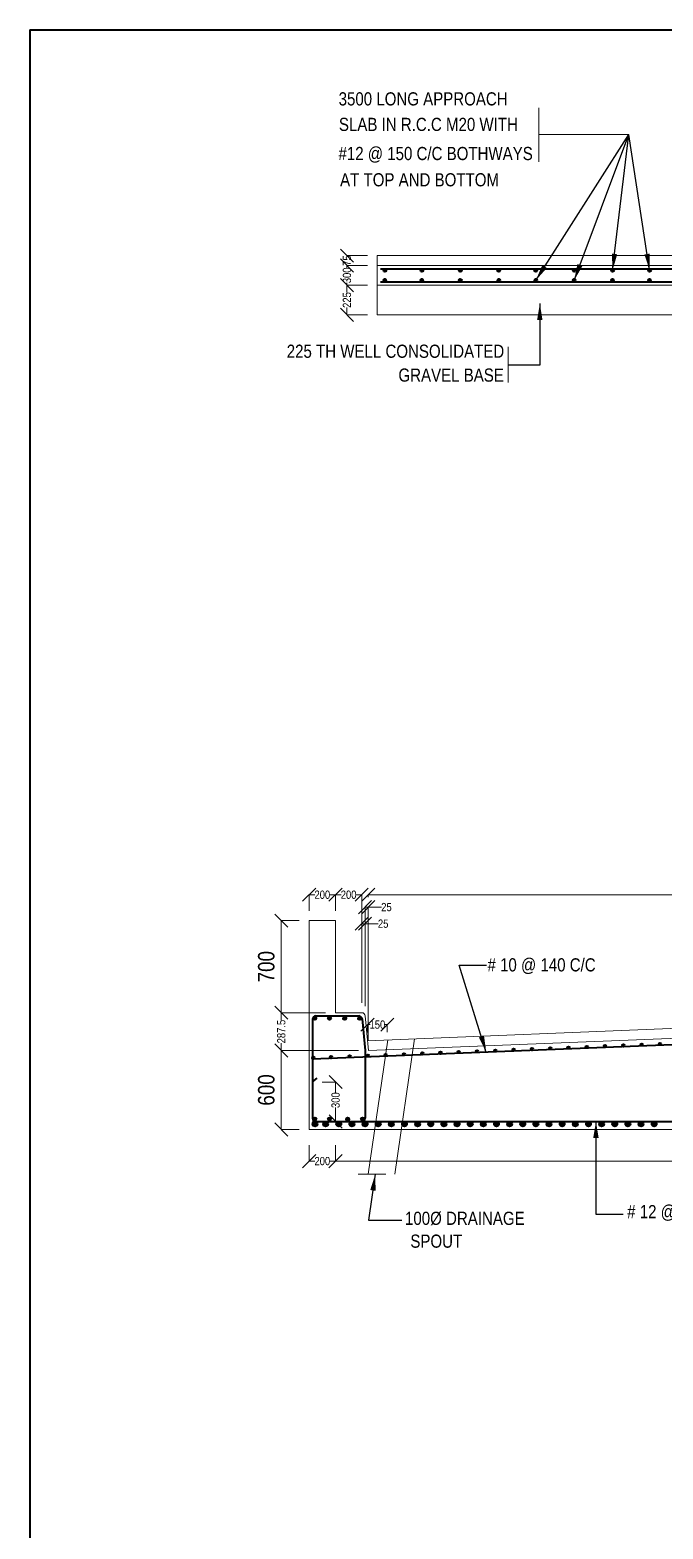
# Model space of a CAD drawing. Header units: millimetres. Extents: x 1066556 to 1127862, y -310804 to -265208.
# Drawn here: x 1066556 to 1076190, y -288006 to -265208 of the extents above; entities that cross this region are included whole.
import ezdxf

# ---------------------------------------------------------------- set-up
doc = ezdxf.new("R2010")
doc.units = ezdxf.units.MM
doc.header["$LTSCALE"] = 300
doc.header["$MEASUREMENT"] = 0
doc.layers.add('elevations', color=7, linetype='Continuous', lineweight=25)
doc.layers.add('MAIN', color=7, linetype='Continuous', lineweight=25)
doc.layers.add('steel', color=1, linetype='Continuous')
doc.styles.add('ARIAL NARROW', font='ARIALN.TTF', dxfattribs={"height": 250})
doc.styles.add('arn', font='ARIALN.TTF')
doc.styles.add('SEC', font='ARIALN.TTF', dxfattribs={"height": 125})
doc.dimstyles.new('REIN FORCE', dxfattribs={"dimtxt": 125, "dimasz": 200, "dimexe": 1.25, "dimexo": 150, "dimtad": 0, "dimdec": 1, "dimlfac": 0.5, "dimdsep": 46, "dimtxsty": 'SEC', "dimblk": 'OBLIQUE', "dimcen": 2.5, "dimdle": 1.25, "dimclrd": 6, "dimclre": 5, "dimclrt": 1, "dimadec": 0, "dimazin": 0, "dimtfac": 1, "dimtdec": 1, "dimtmove": 0, "dimatfit": 3, "dimfxl": 1, "dimlwd": 15, "dimlwe": 13, "dimarcsym": 0})
doc.dimstyles.new('REIN FORCE 2', dxfattribs={"dimtxt": 250, "dimasz": 200, "dimexe": 1.25, "dimexo": 150, "dimgap": 100, "dimtad": 1, "dimdec": 1, "dimlfac": 0.5, "dimdsep": 46, "dimtxsty": 'ARIAL NARROW', "dimblk": 'OBLIQUE', "dimcen": 2.5, "dimdle": 1.25, "dimclrd": 6, "dimclre": 5, "dimclrt": 1, "dimadec": 0, "dimazin": 0, "dimtfac": 1, "dimtdec": 1, "dimtmove": 0, "dimatfit": 3, "dimfxl": 1, "dimlwd": 15, "dimlwe": 13, "dimarcsym": 0})
doc.dimstyles.new('STANDARD$7', dxfattribs={"dimtxt": 2, "dimasz": 2, "dimexe": 1.25, "dimexo": 0.625, "dimtad": 1, "dimdec": 0, "dimlfac": 0.5, "dimdsep": 46, "dimtxsty": 'ARIAL NARROW', "dimcen": 2.5, "dimdle": 0.1, "dimse1": 1, "dimse2": 1, "dimadec": 0, "dimazin": 0, "dimtfac": 1, "dimtdec": 0, "dimtmove": 0, "dimatfit": 3, "dimfxl": 1, "dimtolj": 1, "dimtzin": 0, "dimarcsym": 0})

# ---------------------------------------------------------------- blocks, each defined once
blk = doc.blocks.new('_Oblique')
at = {"color": 0, "linetype": 'ByBlock', "lineweight": -2}
blk.add_line((-0.5, -0.5), (0.5, 0.5), dxfattribs=at)
blk = doc.blocks.new('*D61')
at = {"layer": 'Defpoints', "color": 0, "linetype": 'ByBlock', "transparency": 16777216}
for p in [(1070805, -278360), (1070805, -278754), (1071205, -278754)]:
    blk.add_point(p, dxfattribs=at)
at = {"layer": 'MAIN', "color": 6, "linetype": 'Continuous', "lineweight": 15, "transparency": 16777216}
for p, q in [((1070804, -278360), (1070891, -278360)), ((1071206, -278360), (1071120, -278360))]:
    blk.add_line(p, q, dxfattribs=at)
at = {"layer": 'MAIN', "color": 5, "linetype": 'ByBlock', "lineweight": 13, "transparency": 16777216}
for p, q in [((1070805, -278604), (1070805, -278359)), ((1071205, -278604), (1071205, -278359))]:
    blk.add_line(p, q, dxfattribs=at)
at = {"layer": 'MAIN', "color": 6, "linetype": 'ByBlock', "lineweight": 15, "transparency": 16777216, "xscale": 200, "yscale": 200, "zscale": 200, "rotation": 180}
blk.add_blockref('_Oblique', (1070805, -278360), dxfattribs=at)
at = {"layer": 'MAIN', "color": 6, "linetype": 'ByBlock', "lineweight": 15, "transparency": 16777216, "xscale": 200, "yscale": 200, "zscale": 200}
blk.add_blockref('_Oblique', (1071205, -278360), dxfattribs=at)
at = {"layer": 'MAIN', "color": 1, "linetype": 'ByBlock', "transparency": 16777216, "insert": (1071005, -278360), "char_height": 125, "attachment_point": 5, "style": 'SEC'}
blk.add_mtext('200', dxfattribs=at)
blk = doc.blocks.new('*D63')
at = {"layer": 'Defpoints', "color": 0, "linetype": 'ByBlock', "transparency": 16777216}
for p in [(1070805, -278754), (1070381, -280154), (1071205, -280154)]:
    blk.add_point(p, dxfattribs=at)
at = {"layer": 'MAIN', "color": 5, "linetype": 'ByBlock', "lineweight": 13, "transparency": 16777216}
for p, q in [((1070655, -278754), (1070380, -278754)), ((1071055, -280154), (1070380, -280154))]:
    blk.add_line(p, q, dxfattribs=at)
at = {"layer": 'MAIN', "color": 6, "linetype": 'Continuous', "lineweight": 15, "transparency": 16777216}
blk.add_line((1070381, -278753), (1070381, -280155), dxfattribs=at)
at = {"layer": 'MAIN', "color": 6, "linetype": 'ByBlock', "lineweight": 15, "transparency": 16777216, "xscale": 200, "yscale": 200, "zscale": 200}
for p, rotation in [((1070381, -278754), 90), ((1070381, -280154), 270)]:
    blk.add_blockref('_Oblique', p, dxfattribs=dict(at, rotation=rotation))
at = {"layer": 'MAIN', "color": 1, "linetype": 'ByBlock', "transparency": 16777216, "insert": (1070153, -279454), "char_height": 250, "attachment_point": 5, "rotation": 90, "style": 'ARIAL NARROW'}
blk.add_mtext('700', dxfattribs=at)
blk = doc.blocks.new('*D64')
at = {"layer": 'Defpoints', "color": 0, "linetype": 'ByBlock', "transparency": 16777216}
for p in [(1071055, -280154), (1070381, -280729), (1071705, -280729)]:
    blk.add_point(p, dxfattribs=at)
at = {"layer": 'MAIN', "color": 5, "linetype": 'ByBlock', "lineweight": 13, "transparency": 16777216}
for p, q in [((1070905, -280154), (1070380, -280154)), ((1071555, -280729), (1070380, -280729))]:
    blk.add_line(p, q, dxfattribs=at)
at = {"layer": 'MAIN', "color": 6, "linetype": 'Continuous', "lineweight": 15, "transparency": 16777216}
for p, q in [((1070381, -280153), (1070381, -280267)), ((1070381, -280730), (1070381, -280616))]:
    blk.add_line(p, q, dxfattribs=at)
at = {"layer": 'MAIN', "color": 6, "linetype": 'ByBlock', "lineweight": 15, "transparency": 16777216, "xscale": 200, "yscale": 200, "zscale": 200}
for p, rotation in [((1070381, -280154), 90), ((1070381, -280729), 270)]:
    blk.add_blockref('_Oblique', p, dxfattribs=dict(at, rotation=rotation))
at = {"layer": 'MAIN', "color": 1, "linetype": 'ByBlock', "transparency": 16777216, "insert": (1070381, -280441), "char_height": 125, "attachment_point": 5, "rotation": 90, "style": 'SEC'}
blk.add_mtext('287.5', dxfattribs=at)
blk = doc.blocks.new('*D65')
at = {"layer": 'Defpoints', "color": 0, "linetype": 'ByBlock', "transparency": 16777216}
for p in [(1071555, -280729), (1070381, -281929), (1070805, -281929)]:
    blk.add_point(p, dxfattribs=at)
at = {"layer": 'MAIN', "color": 5, "linetype": 'ByBlock', "lineweight": 13, "transparency": 16777216}
for p, q in [((1071405, -280729), (1070380, -280729)), ((1070655, -281929), (1070380, -281929))]:
    blk.add_line(p, q, dxfattribs=at)
at = {"layer": 'MAIN', "color": 6, "linetype": 'Continuous', "lineweight": 15, "transparency": 16777216}
blk.add_line((1070381, -280728), (1070381, -281930), dxfattribs=at)
at = {"layer": 'MAIN', "color": 6, "linetype": 'ByBlock', "lineweight": 15, "transparency": 16777216, "xscale": 200, "yscale": 200, "zscale": 200}
for p, rotation in [((1070381, -280729), 90), ((1070381, -281929), 270)]:
    blk.add_blockref('_Oblique', p, dxfattribs=dict(at, rotation=rotation))
at = {"layer": 'MAIN', "color": 1, "linetype": 'ByBlock', "transparency": 16777216, "insert": (1070153, -281329), "char_height": 250, "attachment_point": 5, "rotation": 90, "style": 'ARIAL NARROW'}
blk.add_mtext('600', dxfattribs=at)
blk = doc.blocks.new('*D66')
at = {"layer": 'Defpoints', "color": 0, "linetype": 'ByBlock', "transparency": 16777216}
for p in [(1071605, -278360), (1071205, -278754), (1071605, -280154)]:
    blk.add_point(p, dxfattribs=at)
at = {"layer": 'MAIN', "color": 6, "linetype": 'Continuous', "lineweight": 15, "transparency": 16777216}
for p, q in [((1071204, -278360), (1071291, -278360)), ((1071606, -278360), (1071520, -278360))]:
    blk.add_line(p, q, dxfattribs=at)
at = {"layer": 'MAIN', "color": 5, "linetype": 'ByBlock', "lineweight": 13, "transparency": 16777216}
for p, q in [((1071205, -278604), (1071205, -278359)), ((1071605, -280004), (1071605, -278359))]:
    blk.add_line(p, q, dxfattribs=at)
at = {"layer": 'MAIN', "color": 6, "linetype": 'ByBlock', "lineweight": 15, "transparency": 16777216, "xscale": 200, "yscale": 200, "zscale": 200, "rotation": 180}
blk.add_blockref('_Oblique', (1071205, -278360), dxfattribs=at)
at = {"layer": 'MAIN', "color": 6, "linetype": 'ByBlock', "lineweight": 15, "transparency": 16777216, "xscale": 200, "yscale": 200, "zscale": 200}
blk.add_blockref('_Oblique', (1071605, -278360), dxfattribs=at)
at = {"layer": 'MAIN', "color": 1, "linetype": 'ByBlock', "transparency": 16777216, "insert": (1071405, -278360), "char_height": 125, "attachment_point": 5, "style": 'SEC'}
blk.add_mtext('200', dxfattribs=at)
blk = doc.blocks.new('*D67')
at = {"layer": 'Defpoints', "color": 0, "linetype": 'ByBlock', "transparency": 16777216}
for p in [(1071655, -278800), (1071605, -279626), (1071655, -280204)]:
    blk.add_point(p, dxfattribs=at)
at = {"layer": 'MAIN', "color": 6, "linetype": 'Continuous', "lineweight": 15, "transparency": 16777216}
for p, q in [((1071604, -278800), (1071655, -278800)), ((1071655, -278800), (1071855, -278800))]:
    blk.add_line(p, q, dxfattribs=at)
at = {"layer": 'MAIN', "color": 5, "linetype": 'ByBlock', "lineweight": 13, "transparency": 16777216}
for p, q in [((1071605, -279476), (1071605, -278798)), ((1071655, -280054), (1071655, -278798))]:
    blk.add_line(p, q, dxfattribs=at)
at = {"layer": 'MAIN', "color": 6, "linetype": 'ByBlock', "lineweight": 15, "transparency": 16777216, "xscale": 200, "yscale": 200, "zscale": 200, "rotation": 180}
blk.add_blockref('_Oblique', (1071605, -278800), dxfattribs=at)
at = {"layer": 'MAIN', "color": 6, "linetype": 'ByBlock', "lineweight": 15, "transparency": 16777216, "xscale": 200, "yscale": 200, "zscale": 200}
blk.add_blockref('_Oblique', (1071655, -278800), dxfattribs=at)
at = {"layer": 'MAIN', "color": 1, "linetype": 'ByBlock', "transparency": 16777216, "insert": (1071931, -278800), "char_height": 125, "attachment_point": 5, "style": 'SEC'}
blk.add_mtext('25', dxfattribs=at)
blk = doc.blocks.new('*D26')
at = {"layer": 'Defpoints', "color": 0, "linetype": 'ByBlock', "transparency": 16777216}
for p in [(1071705, -278548), (1071655, -280151), (1071705, -280729)]:
    blk.add_point(p, dxfattribs=at)
at = {"layer": 'MAIN', "color": 6, "linetype": 'Continuous', "lineweight": 15, "transparency": 16777216}
for p, q in [((1071654, -278548), (1071705, -278548)), ((1071705, -278548), (1071905, -278548))]:
    blk.add_line(p, q, dxfattribs=at)
at = {"layer": 'MAIN', "color": 5, "linetype": 'ByBlock', "lineweight": 13, "transparency": 16777216}
for p, q in [((1071655, -280001), (1071655, -278547)), ((1071705, -280579), (1071705, -278547))]:
    blk.add_line(p, q, dxfattribs=at)
at = {"layer": 'MAIN', "color": 6, "linetype": 'ByBlock', "lineweight": 15, "transparency": 16777216, "xscale": 200, "yscale": 200, "zscale": 200, "rotation": 180}
blk.add_blockref('_Oblique', (1071655, -278548), dxfattribs=at)
at = {"layer": 'MAIN', "color": 6, "linetype": 'ByBlock', "lineweight": 15, "transparency": 16777216, "xscale": 200, "yscale": 200, "zscale": 200}
blk.add_blockref('_Oblique', (1071705, -278548), dxfattribs=at)
at = {"layer": 'MAIN', "color": 1, "linetype": 'ByBlock', "transparency": 16777216, "insert": (1071981, -278548), "char_height": 125, "attachment_point": 5, "style": 'SEC'}
blk.add_mtext('25', dxfattribs=at)
blk = doc.blocks.new('*D27')
at = {"layer": 'Defpoints', "color": 0, "linetype": 'ByBlock', "transparency": 16777216}
for p in [(1086705, -278360), (1071705, -278547), (1086705, -280729)]:
    blk.add_point(p, dxfattribs=at)
at = {"layer": 'MAIN', "color": 6, "linetype": 'Continuous', "lineweight": 15, "transparency": 16777216}
blk.add_line((1071704, -278360), (1086706, -278360), dxfattribs=at)
at = {"layer": 'MAIN', "color": 5, "linetype": 'ByBlock', "lineweight": 13, "transparency": 16777216}
for p, q in [((1071705, -278397), (1071705, -278359)), ((1086705, -280579), (1086705, -278359))]:
    blk.add_line(p, q, dxfattribs=at)
at = {"layer": 'MAIN', "color": 6, "linetype": 'ByBlock', "lineweight": 15, "transparency": 16777216, "xscale": 200, "yscale": 200, "zscale": 200, "rotation": 180}
blk.add_blockref('_Oblique', (1071705, -278360), dxfattribs=at)
at = {"layer": 'MAIN', "color": 6, "linetype": 'ByBlock', "lineweight": 15, "transparency": 16777216, "xscale": 200, "yscale": 200, "zscale": 200}
blk.add_blockref('_Oblique', (1086705, -278360), dxfattribs=at)
at = {"layer": 'MAIN', "color": 1, "linetype": 'ByBlock', "transparency": 16777216, "insert": (1079205, -278132), "char_height": 250, "attachment_point": 5, "style": 'ARIAL NARROW'}
blk.add_mtext('7500', dxfattribs=at)
blk = doc.blocks.new('*D31')
at = {"layer": 'Defpoints', "color": 0, "linetype": 'ByBlock', "transparency": 16777216}
for p in [(1070805, -282017), (1071205, -282017), (1070805, -282411)]:
    blk.add_point(p, dxfattribs=at)
at = {"layer": 'MAIN', "color": 5, "linetype": 'ByBlock', "lineweight": 13, "transparency": 16777216}
for p, q in [((1070805, -282167), (1070805, -282412)), ((1071205, -282167), (1071205, -282412))]:
    blk.add_line(p, q, dxfattribs=at)
at = {"layer": 'MAIN', "color": 6, "linetype": 'Continuous', "lineweight": 15, "transparency": 16777216}
for p, q in [((1070804, -282411), (1070891, -282411)), ((1071206, -282411), (1071120, -282411))]:
    blk.add_line(p, q, dxfattribs=at)
at = {"layer": 'MAIN', "color": 6, "linetype": 'ByBlock', "lineweight": 15, "transparency": 16777216, "xscale": 200, "yscale": 200, "zscale": 200, "rotation": 180}
blk.add_blockref('_Oblique', (1070805, -282411), dxfattribs=at)
at = {"layer": 'MAIN', "color": 6, "linetype": 'ByBlock', "lineweight": 15, "transparency": 16777216, "xscale": 200, "yscale": 200, "zscale": 200}
blk.add_blockref('_Oblique', (1071205, -282411), dxfattribs=at)
at = {"layer": 'MAIN', "color": 1, "linetype": 'ByBlock', "transparency": 16777216, "insert": (1071005, -282411), "char_height": 125, "attachment_point": 5, "style": 'SEC'}
blk.add_mtext('200', dxfattribs=at)
blk = doc.blocks.new('*D33')
at = {"layer": 'Defpoints', "color": 0, "linetype": 'ByBlock', "transparency": 16777216}
for p in [(1071205, -282167), (1087205, -282167), (1071205, -282412)]:
    blk.add_point(p, dxfattribs=at)
at = {"layer": 'MAIN', "color": 6, "linetype": 'Continuous', "lineweight": 15, "transparency": 16777216}
blk.add_line((1087206, -282412), (1071204, -282412), dxfattribs=at)
at = {"layer": 'MAIN', "color": 5, "linetype": 'ByBlock', "lineweight": 13, "transparency": 16777216}
for p, q in [((1071205, -282317), (1071205, -282413)), ((1087205, -282317), (1087205, -282413))]:
    blk.add_line(p, q, dxfattribs=at)
at = {"layer": 'MAIN', "color": 6, "linetype": 'ByBlock', "lineweight": 15, "transparency": 16777216, "xscale": 200, "yscale": 200, "zscale": 200, "rotation": 180}
blk.add_blockref('_Oblique', (1071205, -282412), dxfattribs=at)
at = {"layer": 'MAIN', "color": 6, "linetype": 'ByBlock', "lineweight": 15, "transparency": 16777216, "xscale": 200, "yscale": 200, "zscale": 200}
blk.add_blockref('_Oblique', (1087205, -282412), dxfattribs=at)
at = {"layer": 'MAIN', "color": 1, "linetype": 'ByBlock', "transparency": 16777216, "insert": (1079205, -282184), "char_height": 250, "attachment_point": 5, "style": 'ARIAL NARROW'}
blk.add_mtext('8000', dxfattribs=at)
blk = doc.blocks.new('*D35')
at = {"layer": 'Defpoints', "color": 0, "linetype": 'ByBlock', "transparency": 16777216}
for p in [(1071993, -280335), (1071693, -280604), (1071993, -280602)]:
    blk.add_point(p, dxfattribs=at)
at = {"layer": 'MAIN', "color": 6, "linetype": 'Continuous', "lineweight": 15, "transparency": 16777216}
for p, q in [((1071692, -280335), (1071734, -280335)), ((1071995, -280335), (1071952, -280335))]:
    blk.add_line(p, q, dxfattribs=at)
at = {"layer": 'MAIN', "color": 5, "linetype": 'ByBlock', "lineweight": 13, "transparency": 16777216}
for p, q in [((1071693, -280454), (1071693, -280334)), ((1071993, -280452), (1071993, -280334))]:
    blk.add_line(p, q, dxfattribs=at)
at = {"layer": 'MAIN', "color": 6, "linetype": 'ByBlock', "lineweight": 15, "transparency": 16777216, "xscale": 200, "yscale": 200, "zscale": 200, "rotation": 180}
blk.add_blockref('_Oblique', (1071693, -280335), dxfattribs=at)
at = {"layer": 'MAIN', "color": 6, "linetype": 'ByBlock', "lineweight": 15, "transparency": 16777216, "xscale": 200, "yscale": 200, "zscale": 200}
blk.add_blockref('_Oblique', (1071993, -280335), dxfattribs=at)
at = {"layer": 'MAIN', "color": 1, "linetype": 'ByBlock', "transparency": 16777216, "insert": (1071843, -280335), "char_height": 125, "attachment_point": 5, "style": 'SEC'}
blk.add_mtext('150', dxfattribs=at)
blk = doc.blocks.new('*D40')
at = {"layer": 'Defpoints', "color": 0, "linetype": 'ByBlock', "transparency": 16777216}
for p in [(1071691, -268790), (1071380, -269090), (1071841, -269090)]:
    blk.add_point(p, dxfattribs=at)
at = {"layer": 'MAIN', "color": 5, "linetype": 'ByBlock', "lineweight": 13, "transparency": 16777216}
for p, q in [((1071541, -268790), (1071378, -268790)), ((1071691, -269090), (1071378, -269090))]:
    blk.add_line(p, q, dxfattribs=at)
at = {"layer": 'MAIN', "color": 6, "linetype": 'Continuous', "lineweight": 15, "transparency": 16777216}
for p, q in [((1071380, -268788), (1071380, -268826)), ((1071380, -269091), (1071380, -269053))]:
    blk.add_line(p, q, dxfattribs=at)
at = {"layer": 'MAIN', "color": 6, "linetype": 'ByBlock', "lineweight": 15, "transparency": 16777216, "xscale": 200, "yscale": 200, "zscale": 200}
for p, rotation in [((1071380, -268790), 90), ((1071380, -269090), 270)]:
    blk.add_blockref('_Oblique', p, dxfattribs=dict(at, rotation=rotation))
at = {"layer": 'MAIN', "color": 1, "linetype": 'ByBlock', "transparency": 16777216, "insert": (1071380, -268940), "char_height": 125, "attachment_point": 5, "rotation": 90, "style": 'SEC'}
blk.add_mtext('300', dxfattribs=at)
blk = doc.blocks.new('*D71')
at = {"layer": 'Defpoints', "color": 0, "linetype": 'ByBlock', "transparency": 16777216}
for p in [(1071841, -269090), (1071380, -269540), (1071841, -269540)]:
    blk.add_point(p, dxfattribs=at)
at = {"layer": 'MAIN', "color": 5, "linetype": 'ByBlock', "lineweight": 13, "transparency": 16777216}
for p, q in [((1071691, -269090), (1071378, -269090)), ((1071691, -269540), (1071378, -269540))]:
    blk.add_line(p, q, dxfattribs=at)
at = {"layer": 'MAIN', "color": 6, "linetype": 'Continuous', "lineweight": 15, "transparency": 16777216}
for p, q in [((1071380, -269088), (1071380, -269200)), ((1071380, -269541), (1071380, -269430))]:
    blk.add_line(p, q, dxfattribs=at)
at = {"layer": 'MAIN', "color": 6, "linetype": 'ByBlock', "lineweight": 15, "transparency": 16777216, "xscale": 200, "yscale": 200, "zscale": 200}
for p, rotation in [((1071380, -269090), 90), ((1071380, -269540), 270)]:
    blk.add_blockref('_Oblique', p, dxfattribs=dict(at, rotation=rotation))
at = {"layer": 'MAIN', "color": 1, "linetype": 'ByBlock', "transparency": 16777216, "insert": (1071380, -269315), "char_height": 125, "attachment_point": 5, "rotation": 90, "style": 'SEC'}
blk.add_mtext('225', dxfattribs=at)
blk = doc.blocks.new('*D73')
at = {"layer": 'Defpoints', "color": 0, "linetype": 'ByBlock', "transparency": 16777216}
for p in [(1071380, -268640), (1071841, -268640), (1071841, -268790)]:
    blk.add_point(p, dxfattribs=at)
at = {"layer": 'MAIN', "color": 5, "linetype": 'ByBlock', "lineweight": 13, "transparency": 16777216}
for p, q in [((1071691, -268640), (1071378, -268640)), ((1071691, -268790), (1071378, -268790))]:
    blk.add_line(p, q, dxfattribs=at)
at = {"layer": 'MAIN', "color": 6, "linetype": 'Continuous', "lineweight": 15, "transparency": 16777216}
for p, q in [((1071380, -268638), (1071380, -268641)), ((1071380, -268791), (1071380, -268789))]:
    blk.add_line(p, q, dxfattribs=at)
at = {"layer": 'MAIN', "color": 6, "linetype": 'ByBlock', "lineweight": 15, "transparency": 16777216, "xscale": 200, "yscale": 200, "zscale": 200}
for p, rotation in [((1071380, -268640), 90), ((1071380, -268790), 270)]:
    blk.add_blockref('_Oblique', p, dxfattribs=dict(at, rotation=rotation))
at = {"layer": 'MAIN', "color": 1, "linetype": 'ByBlock', "transparency": 16777216, "insert": (1071380, -268715), "char_height": 125, "attachment_point": 5, "rotation": 90, "style": 'SEC'}
blk.add_mtext('75', dxfattribs=at)
blk = doc.blocks.new('*D90')
at = {"layer": 'Defpoints', "color": 0, "linetype": 'ByBlock', "transparency": 16777216}
for p in [(1070855, -281208), (1070855, -281808), (1071207, -281808)]:
    blk.add_point(p, dxfattribs=at)
at = {"layer": 'MAIN', "color": 5, "linetype": 'ByBlock', "lineweight": 13, "transparency": 16777216}
for p, q in [((1071005, -281208), (1071208, -281208)), ((1071005, -281808), (1071208, -281808))]:
    blk.add_line(p, q, dxfattribs=at)
at = {"layer": 'MAIN', "color": 6, "linetype": 'Continuous', "lineweight": 15, "transparency": 16777216}
for p, q in [((1071207, -281206), (1071207, -281370)), ((1071207, -281809), (1071207, -281598))]:
    blk.add_line(p, q, dxfattribs=at)
at = {"layer": 'MAIN', "color": 6, "linetype": 'ByBlock', "lineweight": 15, "transparency": 16777216, "xscale": 200, "yscale": 200, "zscale": 200}
for p, rotation in [((1071207, -281208), 90), ((1071207, -281808), 270)]:
    blk.add_blockref('_Oblique', p, dxfattribs=dict(at, rotation=rotation))
at = {"layer": 'MAIN', "color": 1, "linetype": 'ByBlock', "transparency": 16777216, "insert": (1071207, -281484), "char_height": 125, "attachment_point": 5, "rotation": 90, "style": 'SEC'}
blk.add_mtext('300', dxfattribs=at)

msp = doc.modelspace()

# ---------------------------------------------------------------- hatches: boundary and pattern name
at = {"layer": 'steel', "linetype": 'ByBlock', "lineweight": 35}
for points in [[(1071934.3, -268862.84), (1071934.3, -268862.73, -0.41348564), (1071956.8, -268840.28, -1), (1071956.8, -268885.28, -0.41348564)], [(1071934.3, -268862.84), (1071934.3, -268862.73, -0.41348564), (1071956.8, -268840.28, -1), (1071956.8, -268885.28, -0.41348564)], [(1071934.3, -269016.42), (1071934.3, -269016.53, 0.41348564), (1071956.8, -269038.97, 1), (1071956.8, -268993.97, 0.41348564)], [(1071934.3, -269016.42), (1071934.3, -269016.53, 0.41348564), (1071956.8, -269038.97, 1), (1071956.8, -268993.97, 0.41348564)], [(1072497.76, -268862.84), (1072497.76, -268862.73, -0.41348564), (1072520.26, -268840.28, -1), (1072520.26, -268885.28, -0.41348564)], [(1072497.76, -268862.84), (1072497.76, -268862.73, -0.41348564), (1072520.26, -268840.28, -1), (1072520.26, -268885.28, -0.41348564)], [(1072497.76, -269016.42), (1072497.76, -269016.53, 0.41348564), (1072520.26, -269038.97, 1), (1072520.26, -268993.97, 0.41348564)], [(1072497.76, -269016.42), (1072497.76, -269016.53, 0.41348564), (1072520.26, -269038.97, 1), (1072520.26, -268993.97, 0.41348564)], [(1073082.42, -268862.84), (1073082.42, -268862.73, -0.41348564), (1073104.92, -268840.28, -1), (1073104.92, -268885.28, -0.41348564)], [(1073082.42, -268862.84), (1073082.42, -268862.73, -0.41348564), (1073104.92, -268840.28, -1), (1073104.92, -268885.28, -0.41348564)], [(1073082.42, -269016.42), (1073082.42, -269016.53, 0.41348564), (1073104.92, -269038.97, 1), (1073104.92, -268993.97, 0.41348564)], [(1073082.42, -269016.42), (1073082.42, -269016.53, 0.41348564), (1073104.92, -269038.97, 1), (1073104.92, -268993.97, 0.41348564)], [(1073667.08, -268862.84), (1073667.08, -268862.73, -0.41348564), (1073689.58, -268840.28, -1), (1073689.58, -268885.28, -0.41348564)], [(1073667.08, -268862.84), (1073667.08, -268862.73, -0.41348564), (1073689.58, -268840.28, -1), (1073689.58, -268885.28, -0.41348564)], [(1073667.08, -269016.42), (1073667.08, -269016.53, 0.41348564), (1073689.58, -269038.97, 1), (1073689.58, -268993.97, 0.41348564)], [(1073667.08, -269016.42), (1073667.08, -269016.53, 0.41348564), (1073689.58, -269038.97, 1), (1073689.58, -268993.97, 0.41348564)], [(1074230.53, -268862.84), (1074230.53, -268862.73, -0.41348564), (1074253.03, -268840.28, -1), (1074253.03, -268885.28, -0.41348564)], [(1074230.53, -268862.84), (1074230.53, -268862.73, -0.41348564), (1074253.03, -268840.28, -1), (1074253.03, -268885.28, -0.41348564)], [(1074230.53, -269016.42), (1074230.53, -269016.53, 0.41348564), (1074253.03, -269038.97, 1), (1074253.03, -268993.97, 0.41348564)], [(1074230.53, -269016.42), (1074230.53, -269016.53, 0.41348564), (1074253.03, -269038.97, 1), (1074253.03, -268993.97, 0.41348564)], [(1074815.19, -268862.84), (1074815.19, -268862.73, -0.41348564), (1074837.69, -268840.28, -1), (1074837.69, -268885.28, -0.41348564)], [(1074815.19, -268862.84), (1074815.19, -268862.73, -0.41348564), (1074837.69, -268840.28, -1), (1074837.69, -268885.28, -0.41348564)], [(1074815.19, -269016.42), (1074815.19, -269016.53, 0.41348564), (1074837.69, -269038.97, 1), (1074837.69, -268993.97, 0.41348564)], [(1074815.19, -269016.42), (1074815.19, -269016.53, 0.41348564), (1074837.69, -269038.97, 1), (1074837.69, -268993.97, 0.41348564)], [(1075399.85, -268862.84), (1075399.85, -268862.73, -0.41348564), (1075422.35, -268840.28, -1), (1075422.35, -268885.28, -0.41348564)], [(1075399.85, -268862.84), (1075399.85, -268862.73, -0.41348564), (1075422.35, -268840.28, -1), (1075422.35, -268885.28, -0.41348564)], [(1075399.85, -269016.42), (1075399.85, -269016.53, 0.41348564), (1075422.35, -269038.97, 1), (1075422.35, -268993.97, 0.41348564)], [(1075399.85, -269016.42), (1075399.85, -269016.53, 0.41348564), (1075422.35, -269038.97, 1), (1075422.35, -268993.97, 0.41348564)], [(1075963.3, -268862.84), (1075963.3, -268862.73, -0.41348564), (1075985.8, -268840.28, -1), (1075985.8, -268885.28, -0.41348564)], [(1075963.3, -268862.84), (1075963.3, -268862.73, -0.41348564), (1075985.8, -268840.28, -1), (1075985.8, -268885.28, -0.41348564)], [(1075963.3, -269016.42), (1075963.3, -269016.53, 0.41348564), (1075985.8, -269038.97, 1), (1075985.8, -268993.97, 0.41348564)], [(1075963.3, -269016.42), (1075963.3, -269016.53, 0.41348564), (1075985.8, -269038.97, 1), (1075985.8, -268993.97, 0.41348564)], [(1070890.73, -280264.59), (1070890.86, -280264.59, 0.41348564), (1070915.17, -280240.22, 1), (1070866.42, -280240.22, 0.41348564)], [(1071114.23, -280264.59), (1071114.35, -280264.59, 0.41348564), (1071138.67, -280240.22, 1), (1071089.92, -280240.22, 0.41348564)], [(1071346.24, -280264.59), (1071346.36, -280264.59, 0.41348564), (1071370.68, -280240.22, 1), (1071321.93, -280240.22, 0.41348564)], [(1071574.05, -280264.59), (1071573.93, -280264.59, -0.41348564), (1071549.61, -280240.22, -1), (1071598.36, -280240.22, -0.41348564)], [(1075308.62, -280681.79), (1075308.52, -280681.79, -0.41348564), (1075289.82, -280663.04, -1), (1075327.32, -280663.04, -0.41348564)], [(1075586.95, -280670.66), (1075586.86, -280670.66, -0.41348564), (1075568.15, -280651.91, -1), (1075605.65, -280651.91, -0.41348564)], [(1075865.28, -280659.53), (1075865.19, -280659.53, -0.41348564), (1075846.49, -280640.78, -1), (1075883.99, -280640.78, -0.41348564)], [(1076143.62, -280648.39), (1076143.52, -280648.39, -0.41348564), (1076124.82, -280629.64, -1), (1076162.32, -280629.64, -0.41348564)], [(1070869.73, -280859.36), (1070869.64, -280859.36, -0.41348564), (1070850.93, -280840.61, -1), (1070888.43, -280840.61, -0.41348564)], [(1071135.41, -280848.71), (1071135.32, -280848.71, -0.41348564), (1071116.62, -280829.96, -1), (1071154.12, -280829.96, -0.41348564)], [(1071420.92, -280837.3), (1071420.83, -280837.3, -0.41348564), (1071402.12, -280818.55, -1), (1071439.62, -280818.55, -0.41348564)], [(1071699.25, -280826.17), (1071699.16, -280826.17, -0.41348564), (1071680.46, -280807.42, -1), (1071717.96, -280807.42, -0.41348564)], [(1071968.61, -280815.39), (1071968.52, -280815.39, -0.41348564), (1071949.82, -280796.64, -1), (1071987.32, -280796.64, -0.41348564)], [(1072246.95, -280804.26), (1072246.85, -280804.26, -0.41348564), (1072228.15, -280785.51, -1), (1072265.65, -280785.51, -0.41348564)], [(1072525.28, -280793.13), (1072525.19, -280793.13, -0.41348564), (1072506.48, -280774.38, -1), (1072543.98, -280774.38, -0.41348564)], [(1072803.61, -280781.99), (1072803.52, -280781.99, -0.41348564), (1072784.82, -280763.24, -1), (1072822.32, -280763.24, -0.41348564)], [(1073081.95, -280770.86), (1073081.85, -280770.86, -0.41348564), (1073063.15, -280752.11, -1), (1073100.65, -280752.11, -0.41348564)], [(1073360.28, -280759.73), (1073360.19, -280759.73, -0.41348564), (1073341.49, -280740.98, -1), (1073378.99, -280740.98, -0.41348564)], [(1073638.62, -280748.59), (1073638.52, -280748.59, -0.41348564), (1073619.82, -280729.84, -1), (1073657.32, -280729.84, -0.41348564)], [(1073916.95, -280737.46), (1073916.86, -280737.46, -0.41348564), (1073898.15, -280718.71, -1), (1073935.65, -280718.71, -0.41348564)], [(1074195.28, -280726.33), (1074195.19, -280726.33, -0.41348564), (1074176.49, -280707.58, -1), (1074213.99, -280707.58, -0.41348564)], [(1074473.62, -280715.19), (1074473.52, -280715.19, -0.41348564), (1074454.82, -280696.44, -1), (1074492.32, -280696.44, -0.41348564)], [(1074751.95, -280704.06), (1074751.86, -280704.06, -0.41348564), (1074733.15, -280685.31, -1), (1074770.65, -280685.31, -0.41348564)], [(1075030.28, -280692.93), (1075030.19, -280692.93, -0.41348564), (1075011.49, -280674.18, -1), (1075048.99, -280674.18, -0.41348564)], [(1070890.73, -281796.08), (1070890.86, -281796.08, 0.41348564), (1070915.17, -281771.7, 1), (1070866.42, -281771.7, 0.41348564)], [(1071114.23, -281796.08), (1071114.35, -281796.08, 0.41348564), (1071138.67, -281771.7, 1), (1071089.92, -281771.7, 0.41348564)], [(1071390, -281796.08), (1071390.12, -281796.08, 0.41348564), (1071414.43, -281771.7, 1), (1071365.68, -281771.7, 0.41348564)], [(1071617.8, -281796.08), (1071617.68, -281796.08, -0.41348564), (1071593.37, -281771.7, -1), (1071642.12, -281771.7, -0.41348564)], [(1070893.71, -281808.57), (1070893.53, -281808.57, 0.41348564), (1070856.12, -281846.07, 1), (1070931.12, -281846.07, 0.41348564)], [(1071055.7, -281808.57), (1071055.51, -281808.57, 0.41348564), (1071018.11, -281846.07, 1), (1071093.11, -281846.07, 0.41348564)], [(1071255.7, -281808.57), (1071255.51, -281808.57, 0.41348564), (1071218.11, -281846.07, 1), (1071293.11, -281846.07, 0.41348564)], [(1071455.7, -281808.57), (1071455.51, -281808.57, 0.41348564), (1071418.11, -281846.07, 1), (1071493.11, -281846.07, 0.41348564)], [(1071655.7, -281808.57), (1071655.51, -281808.57, 0.41348564), (1071618.11, -281846.07, 1), (1071693.11, -281846.07, 0.41348564)], [(1071855.7, -281808.57), (1071855.51, -281808.57, 0.41348564), (1071818.11, -281846.07, 1), (1071893.11, -281846.07, 0.41348564)], [(1072055.7, -281808.57), (1072055.51, -281808.57, 0.41348564), (1072018.11, -281846.07, 1), (1072093.11, -281846.07, 0.41348564)], [(1072255.7, -281808.57), (1072255.51, -281808.57, 0.41348564), (1072218.11, -281846.07, 1), (1072293.11, -281846.07, 0.41348564)], [(1072455.7, -281808.57), (1072455.51, -281808.57, 0.41348564), (1072418.11, -281846.07, 1), (1072493.11, -281846.07, 0.41348564)], [(1072655.7, -281808.57), (1072655.51, -281808.57, 0.41348564), (1072618.11, -281846.07, 1), (1072693.11, -281846.07, 0.41348564)], [(1072855.7, -281808.57), (1072855.51, -281808.57, 0.41348564), (1072818.11, -281846.07, 1), (1072893.11, -281846.07, 0.41348564)], [(1073055.7, -281808.57), (1073055.51, -281808.57, 0.41348564), (1073018.11, -281846.07, 1), (1073093.11, -281846.07, 0.41348564)], [(1073255.7, -281808.57), (1073255.51, -281808.57, 0.41348564), (1073218.11, -281846.07, 1), (1073293.11, -281846.07, 0.41348564)], [(1073455.7, -281808.57), (1073455.51, -281808.57, 0.41348564), (1073418.11, -281846.07, 1), (1073493.11, -281846.07, 0.41348564)], [(1073655.7, -281808.57), (1073655.51, -281808.57, 0.41348564), (1073618.11, -281846.07, 1), (1073693.11, -281846.07, 0.41348564)], [(1073855.7, -281808.57), (1073855.51, -281808.57, 0.41348564), (1073818.11, -281846.07, 1), (1073893.11, -281846.07, 0.41348564)], [(1074055.7, -281808.57), (1074055.51, -281808.57, 0.41348564), (1074018.11, -281846.07, 1), (1074093.11, -281846.07, 0.41348564)], [(1074255.7, -281808.57), (1074255.51, -281808.57, 0.41348564), (1074218.11, -281846.07, 1), (1074293.11, -281846.07, 0.41348564)], [(1074455.7, -281808.57), (1074455.51, -281808.57, 0.41348564), (1074418.11, -281846.07, 1), (1074493.11, -281846.07, 0.41348564)], [(1074655.7, -281808.57), (1074655.51, -281808.57, 0.41348564), (1074618.11, -281846.07, 1), (1074693.11, -281846.07, 0.41348564)], [(1074855.7, -281808.57), (1074855.51, -281808.57, 0.41348564), (1074818.11, -281846.07, 1), (1074893.11, -281846.07, 0.41348564)], [(1075055.7, -281808.57), (1075055.51, -281808.57, 0.41348564), (1075018.11, -281846.07, 1), (1075093.11, -281846.07, 0.41348564)], [(1075255.7, -281808.57), (1075255.51, -281808.57, 0.41348564), (1075218.11, -281846.07, 1), (1075293.11, -281846.07, 0.41348564)], [(1075455.7, -281808.57), (1075455.51, -281808.57, 0.41348564), (1075418.11, -281846.07, 1), (1075493.11, -281846.07, 0.41348564)], [(1075655.7, -281808.57), (1075655.51, -281808.57, 0.41348564), (1075618.11, -281846.07, 1), (1075693.11, -281846.07, 0.41348564)], [(1075855.7, -281808.57), (1075855.51, -281808.57, 0.41348564), (1075818.11, -281846.07, 1), (1075893.11, -281846.07, 0.41348564)], [(1076055.7, -281808.57), (1076055.51, -281808.57, 0.41348564), (1076018.11, -281846.07, 1), (1076093.11, -281846.07, 0.41348564)]]:
    msp.add_hatch(color=0, dxfattribs=at).paths.add_polyline_path(points)

# ---------------------------------------------------------------- linework, layer by layer
at = {"layer": 'MAIN', "color": 0, "lineweight": 40}
for q in [(1127861.72, -265208.01), (1066555.68, -310804.47)]:
    msp.add_line((1066555.68, -265208.01), q, dxfattribs=at)
at = {"layer": 'MAIN', "color": 0, "lineweight": 9}
for p, q in [((1074298.13, -267214.69), (1074298.13, -266390.78)), ((1075669.08, -266795.85), (1074298.13, -266795.85)), ((1073833, -270569.43), (1073833, -270024.81))]:
    msp.add_line(p, q, dxfattribs=at)
at = {"layer": 'MAIN', "color": 0, "linetype": 'ByBlock', "lineweight": 18}
for p, q in [((1071841.3, -268639.63), (1078841.3, -268639.63)), ((1071841.3, -269539.63), (1071841.3, -268639.63)), ((1071841.3, -268789.63), (1078841.3, -268789.63)), ((1071841.3, -269089.63), (1078241.3, -269089.63)), ((1071841.3, -269539.63), (1078241.3, -269539.63)), ((1070805.24, -278753.86), (1071205.24, -278753.86)), ((1070805.24, -278753.86), (1070805.24, -281928.86)), ((1071205.24, -278753.86), (1071205.24, -280153.86)), ((1071205.24, -280153.86), (1071605.24, -280153.86)), ((1071655.24, -280203.86), (1071705.24, -280728.86)), ((1079205.24, -280278.74), (1071690.99, -280579.31)), ((1071999.59, -280566.97), (1071701.02, -282611.29)), ((1079205.24, -280428.86), (1071705.24, -280728.86)), ((1072407.4, -280550.65), (1072106.44, -282611.29)), ((1070805.24, -281928.86), (1079205.24, -281928.86)), ((1071550.11, -282611.29), (1071973.89, -282611.29))]:
    msp.add_line(p, q, dxfattribs=at)
msp.add_arc((1071605.24, -280203.86), 50, 0, 90, dxfattribs=at)
at = {"layer": 'MAIN', "color": 0, "linetype": 'ByBlock'}
for p in [(1071957.61, -268839.63), (1073105.72, -268839.63), (1073690.38, -268839.63), (1074838.49, -268839.63), (1075423.15, -268839.63), (1071957.61, -269039.63), (1073105.72, -269039.63), (1073690.38, -269039.63), (1074838.49, -269039.63), (1075423.15, -269039.63), (1071141.48, -280848.71)]:
    msp.add_point(p, dxfattribs=at)
at = {"layer": 'steel', "color": 0, "linetype": 'ByBlock', "lineweight": 35}
for p, q in [((1071891.3, -268839.63), (1078741.3, -268839.63)), ((1071891.3, -269039.63), (1078741.3, -269039.63)), ((1070855.24, -280253.86), (1070855.24, -281757.68)), ((1070905.24, -280203.86), (1071559.55, -280203.86)), ((1071609.32, -280249.12), (1071655.01, -280728.87)), ((1079205.24, -280528.94), (1070855.23, -280862.94)), ((1071655.24, -280733.61), (1071655.23, -281757.68)), ((1070855.23, -281207.68), (1070924.98, -281150.61)), ((1070855.23, -281807.68), (1087555.24, -281807.68))]:
    msp.add_line(p, q, dxfattribs=at)
for centre, radius in [((1071956.8, -268862.78), 22.5), ((1071956.8, -268862.78), 22.5), ((1071956.8, -269016.47), 22.5), ((1071956.8, -269016.47), 22.5), ((1072520.26, -268862.78), 22.5), ((1072520.26, -268862.78), 22.5), ((1072520.26, -269016.47), 22.5), ((1072520.26, -269016.47), 22.5), ((1073104.92, -268862.78), 22.5), ((1073104.92, -268862.78), 22.5), ((1073104.92, -269016.47), 22.5), ((1073104.92, -269016.47), 22.5), ((1073689.58, -268862.78), 22.5), ((1073689.58, -268862.78), 22.5), ((1073689.58, -269016.47), 22.5), ((1073689.58, -269016.47), 22.5), ((1074253.03, -268862.78), 22.5), ((1074253.03, -268862.78), 22.5), ((1074253.03, -269016.47), 22.5), ((1074253.03, -269016.47), 22.5), ((1074837.69, -268862.78), 22.5), ((1074837.69, -268862.78), 22.5), ((1074837.69, -269016.47), 22.5), ((1074837.69, -269016.47), 22.5), ((1075422.35, -268862.78), 22.5), ((1075422.35, -268862.78), 22.5), ((1075422.35, -269016.47), 22.5), ((1075422.35, -269016.47), 22.5), ((1075985.8, -268862.78), 22.5), ((1075985.8, -268862.78), 22.5), ((1075985.8, -269016.47), 22.5), ((1075985.8, -269016.47), 22.5), ((1070890.79, -280240.22), 24.38), ((1071114.29, -280240.22), 24.38), ((1071346.3, -280240.22), 24.38), ((1071573.99, -280240.22), 24.38), ((1075308.57, -280663.04), 18.75), ((1075586.9, -280651.91), 18.75), ((1075865.24, -280640.78), 18.75), ((1076143.57, -280629.64), 18.75), ((1070869.68, -280840.61), 18.75), ((1071135.37, -280829.96), 18.75), ((1071420.87, -280818.55), 18.75), ((1071699.21, -280807.42), 18.75), ((1071968.57, -280796.64), 18.75), ((1072246.9, -280785.51), 18.75), ((1072525.23, -280774.38), 18.75), ((1072803.57, -280763.24), 18.75), ((1073081.9, -280752.11), 18.75), ((1073360.24, -280740.98), 18.75), ((1073638.57, -280729.84), 18.75), ((1073916.9, -280718.71), 18.75), ((1074195.24, -280707.58), 18.75), ((1074473.57, -280696.44), 18.75), ((1074751.9, -280685.31), 18.75), ((1075030.24, -280674.18), 18.75), ((1070890.79, -281771.7), 24.38), ((1071114.29, -281771.7), 24.38), ((1071390.06, -281771.7), 24.38), ((1071617.74, -281771.7), 24.38), ((1070893.62, -281846.07), 37.5), ((1071055.61, -281846.07), 37.5), ((1071255.61, -281846.07), 37.5), ((1071455.61, -281846.07), 37.5), ((1071655.61, -281846.07), 37.5), ((1071855.61, -281846.07), 37.5), ((1072055.61, -281846.07), 37.5), ((1072255.61, -281846.07), 37.5), ((1072455.61, -281846.07), 37.5), ((1072655.61, -281846.07), 37.5), ((1072855.61, -281846.07), 37.5), ((1073055.61, -281846.07), 37.5), ((1073255.61, -281846.07), 37.5), ((1073455.61, -281846.07), 37.5), ((1073655.61, -281846.07), 37.5), ((1073855.61, -281846.07), 37.5), ((1074055.61, -281846.07), 37.5), ((1074255.61, -281846.07), 37.5), ((1074455.61, -281846.07), 37.5), ((1074655.61, -281846.07), 37.5), ((1074855.61, -281846.07), 37.5), ((1075055.61, -281846.07), 37.5), ((1075255.61, -281846.07), 37.5), ((1075455.61, -281846.07), 37.5), ((1075655.61, -281846.07), 37.5), ((1075855.61, -281846.07), 37.5), ((1076055.61, -281846.07), 37.5)]:
    msp.add_circle(centre, radius, dxfattribs=at)
for centre, start, end in [((1070905.24, -280253.86), 90, 180), ((1071559.55, -280253.86), 5.440332, 90), ((1070905.24, -281757.68), 180, 270), ((1071605.23, -281757.68), 270, 0)]:
    msp.add_arc(centre, 50, start, end, dxfattribs=at)

# ---------------------------------------------------------------- texts
at = {"layer": 'elevations', "color": 0, "linetype": 'ByBlock', "style": 'ARIAL NARROW'}
for s, p in [('3500 LONG APPROACH', (1071253.35, -266355.72)), ('SLAB IN R.C.C M20 WITH', (1071257.62, -266743.92)), ('#12 @ 150 C/C BOTHWAYS', (1071250.79, -267186.69)), ('AT TOP AND BOTTOM', (1071275.36, -267586.16)), ('225 TH WELL CONSOLIDATED', (1070463.39, -270193.73)), ('GRAVEL BASE', (1072163.68, -270556.53)), (' # 10 @ 140 C/C', (1073455, -279525.9)), ('# 12 @ 140 C/C', (1075644.46, -283279.48)), ('100%%C DRAINAGE   ', (1072263.43, -283380.79)), (' SPOUT', (1072280.81, -283728.05))]:
    msp.add_text(s, height=200, dxfattribs=at).set_placement(p)

# ---------------------------------------------------------------- dimensions: what is measured, and where the dimension line sits
at = {"layer": 'MAIN', "color": 0, "linetype": 'ByBlock'}
for base, p1, p2, dimstyle, picture, middle in [((1071379.7, -268639.63), (1071841.3, -268789.63), (1071841.3, -268639.63), 'REIN FORCE', '*D73', (1071379.7, -268714.63)), ((1071379.7, -269539.63), (1071841.3, -269089.63), (1071841.3, -269539.63), 'REIN FORCE', '*D71', (1071379.7, -269314.63)), ((1070380.82, -280153.86), (1070805.24, -278753.86), (1071205.24, -280153.86), 'REIN FORCE 2', '*D63', (1070153.18, -279453.86)), ((1070380.82, -280728.86), (1071055.24, -280153.86), (1071705.24, -280728.86), 'REIN FORCE', '*D64', (1070380.82, -280441.36)), ((1070380.82, -281928.86), (1071555.24, -280728.86), (1070805.24, -281928.86), 'REIN FORCE 2', '*D65', (1070153.18, -281328.86))]:
    dim = msp.add_linear_dim(base=base, p1=p1, p2=p2, angle=90, dimstyle=dimstyle, dxfattribs=at)
    dim.commit()
    dim.dimension.update_dxf_attribs({"geometry": picture, "text_midpoint": middle})
dim = msp.add_linear_dim(base=(1071379.7, -269089.63), p1=(1071691.3, -268789.63), p2=(1071841.3, -269089.63), angle=90, text='300', dimstyle='REIN FORCE', dxfattribs=at)
dim.commit()
dim.dimension.update_dxf_attribs({"geometry": '*D40', "text_midpoint": (1071379.7, -268939.63)})
for base, p1, p2, dimstyle, picture, middle in [((1086705.24, -278360.12), (1071705.24, -278547.16), (1086705.24, -280728.86), 'REIN FORCE 2', '*D27', (1079205.24, -278132.48)), ((1070805.24, -278360.12), (1071205.24, -278753.86), (1070805.24, -278753.86), 'REIN FORCE', '*D61', (1071005.24, -278360.12)), ((1071605.24, -278360.12), (1071205.24, -278753.86), (1071605.24, -280153.86), 'REIN FORCE', '*D66', (1071405.24, -278360.12)), ((1071993.3, -280335.05), (1071693.33, -280603.86), (1071993.3, -280601.86), 'REIN FORCE', '*D35', (1071843.32, -280335.05)), ((1070805.24, -282410.68), (1071205.24, -282016.94), (1070805.24, -282016.94), 'REIN FORCE', '*D31', (1071005.24, -282410.68)), ((1071205.24, -282411.93), (1087205.24, -282166.94), (1071205.24, -282166.94), 'REIN FORCE 2', '*D33', (1079205.24, -282184.29))]:
    dim = msp.add_linear_dim(base=base, p1=p1, p2=p2, dimstyle=dimstyle, dxfattribs=at)
    dim.commit()
    dim.dimension.update_dxf_attribs({"geometry": picture, "text_midpoint": middle})
for base, p1, p2, picture, middle in [((1071705.24, -278548.41), (1071655.24, -280150.55), (1071705.24, -280728.86), '*D26', (1071980.51, -278548.41)), ((1071655.24, -278799.65), (1071605.24, -279625.55), (1071655.24, -280203.86), '*D67', (1071930.51, -278799.65))]:
    dim = msp.add_linear_dim(base=base, p1=p1, p2=p2, dimstyle='REIN FORCE', dxfattribs=at)
    dim.commit()
    dim.dimension.update_dxf_attribs({"geometry": picture, "text_midpoint": middle, "dimtype": 160})
dim = msp.add_linear_dim(base=(1071207.14, -281807.68), p1=(1070855.23, -281207.68), p2=(1070855.23, -281807.68), angle=90, dimstyle='REIN FORCE', dxfattribs=at)
dim.commit()
dim.dimension.update_dxf_attribs({"geometry": '*D90', "text_midpoint": (1071207.14, -281484.18), "dimtype": 160})

# ---------------------------------------------------------------- leaders
at = {"layer": 'MAIN', "color": 0, "lineweight": 9}
for points in [[(1074253.03, -269016.47), (1075669.08, -266795.85)], [(1074837.69, -269016.47), (1075669.08, -266795.85)], [(1075422.35, -268862.78), (1075669.08, -266795.85)], [(1075985.8, -268862.78), (1075669.08, -266795.85)], [(1074314.94, -269369.11), (1074314.94, -270306.49), (1073833, -270306.49)], [(1073500.27, -280757.14), (1073089.18, -279428.55), (1073501.62, -279428.55)], [(1075169.24, -281807.68), (1075169.24, -283217.06), (1075581.68, -283217.06)], [(1071811.08, -282608.83), (1071709.75, -283309.13), (1072216.11, -283309.13)]]:
    msp.add_leader(points, dimstyle='STANDARD$7', override={"dimtxt": 300, "dimasz": 250, "dimexe": 0.18, "dimexo": 0.0625, "dimgap": 0.09, "dimtad": 0, "dimtoh": 1, "dimlfac": 1, "dimzin": 0, "dimtxsty": 'arn', "dimcen": 0.09, "dimdle": 200, "dimtdec": 4, "dimtofl": 0}, dxfattribs=at)

doc.saveas('drawing.dxf')
